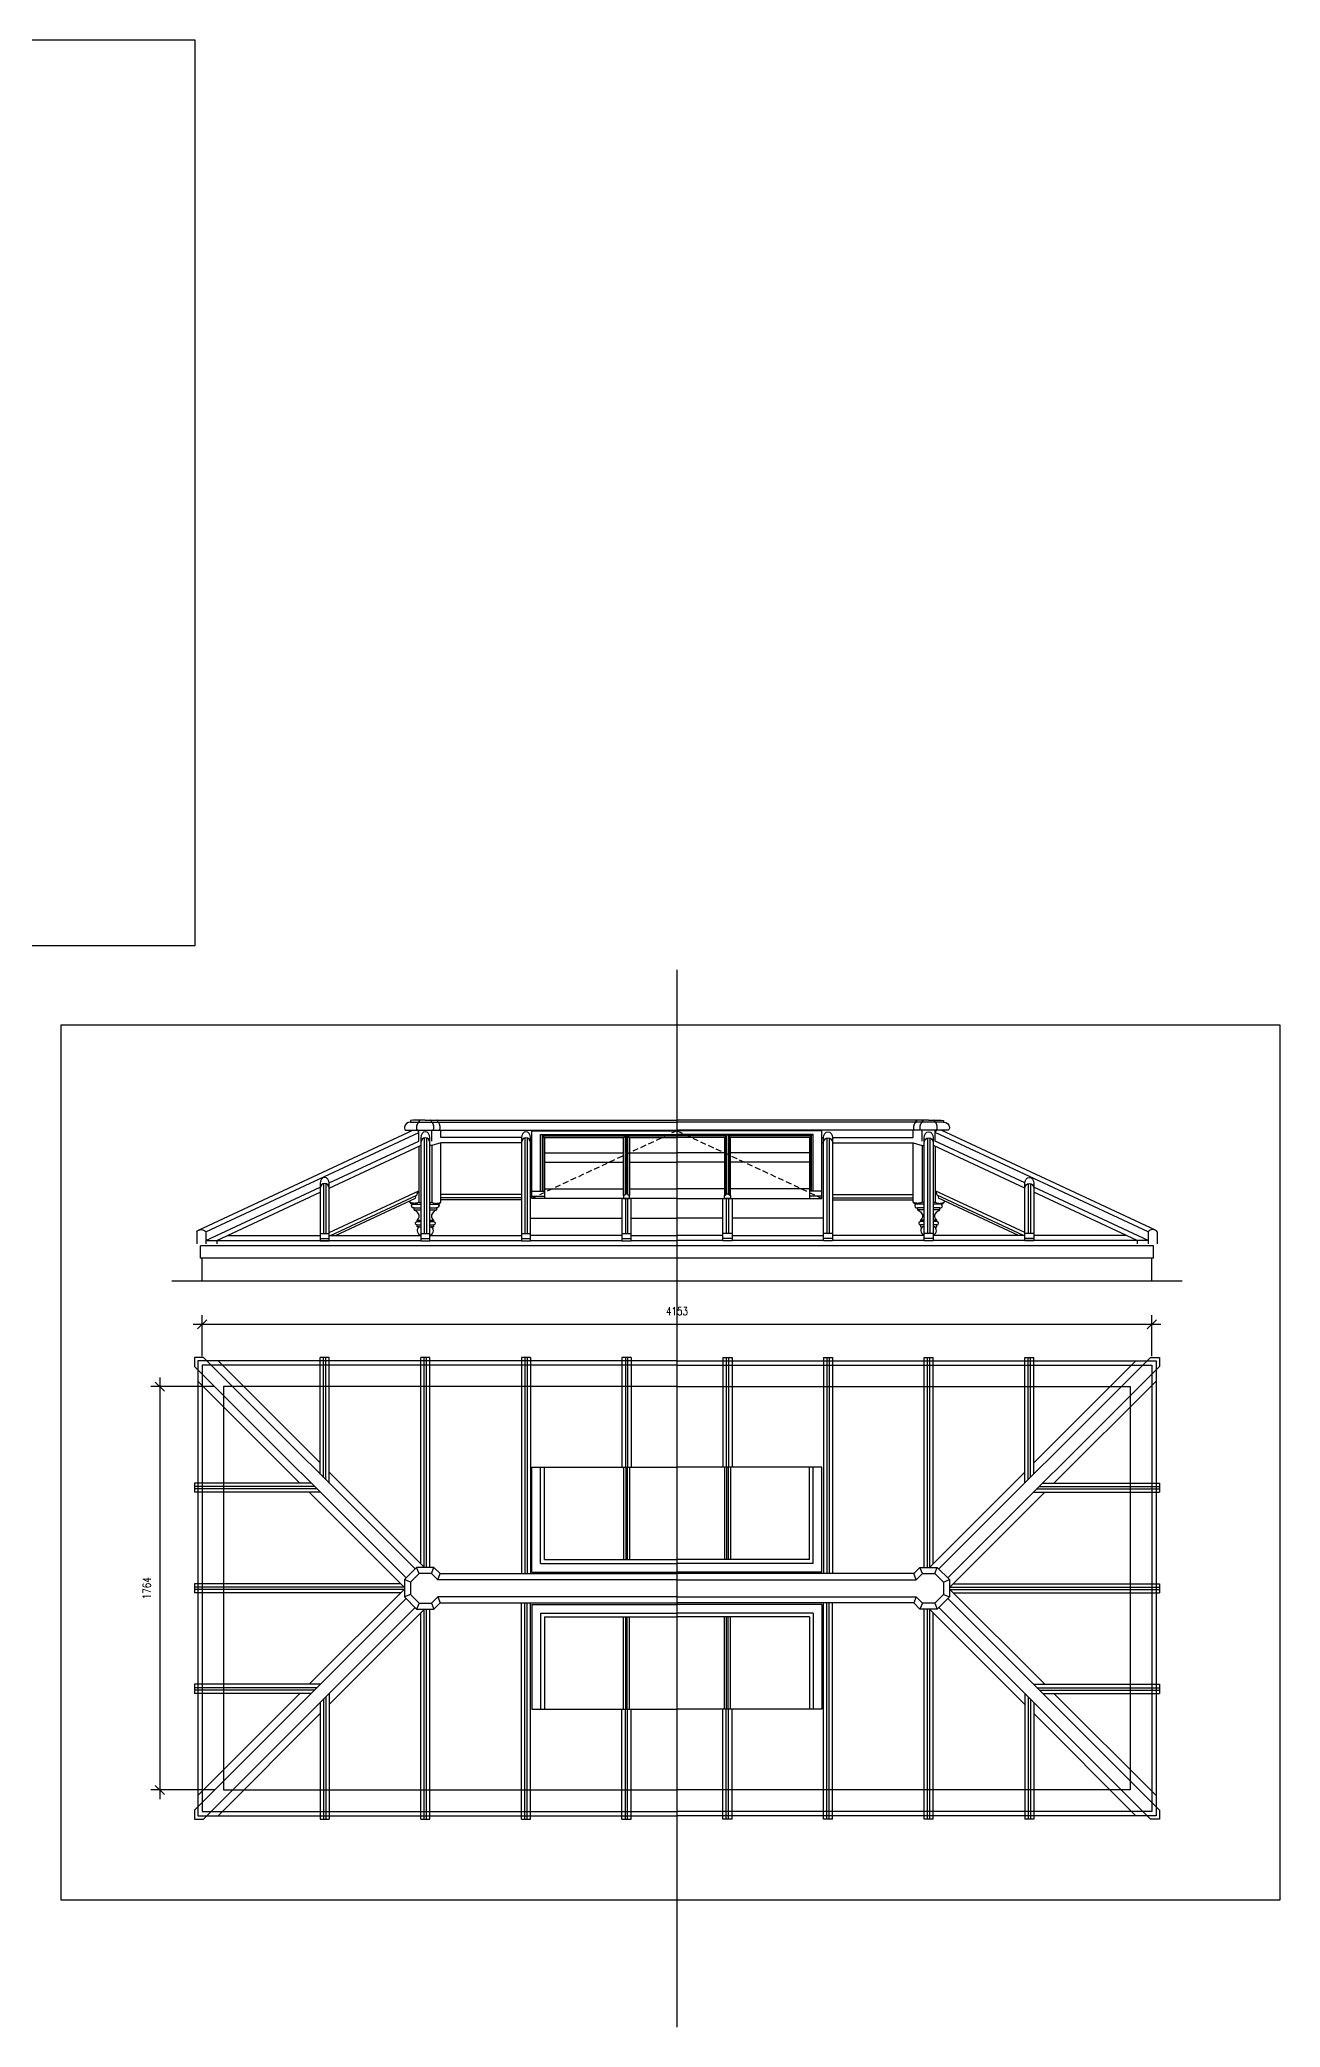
# Model space of a CAD drawing. Header units: millimetres. Extents: x -38686 to 870903, y -23218 to 232707.
# Drawn here: x 24158 to 29584, y 17180 to 25874 of the extents above; entities that cross this region are included whole.
import ezdxf

# ---------------------------------------------------------------- set-up
doc = ezdxf.new("R2010")
doc.units = ezdxf.units.MM
doc.header["$LTSCALE"] = 10
doc.header["$PDMODE"] = 35
doc.header["$PDSIZE"] = 50
doc.linetypes.add('Inset roof in Elevation$0$HIDDEN', pattern=[0.375, 0.25, -0.125])
doc.layers.add('40 - Detail Outline', color=142, linetype='Continuous')
doc.layers.add('Map', color=7, linetype='Continuous')
doc.styles.add('1-20', font='romans.shx', dxfattribs={"width": 0.8, "height": 35})
doc.dimstyles.new('1-20', dxfattribs={"dimtxt": 35, "dimasz": 40, "dimexe": 40, "dimexo": 40, "dimgap": 40, "dimtad": 1, "dimdec": 0, "dimzin": 0, "dimdsep": 46, "dimtxsty": '1-20', "dimblk": 'OBLIQUE', "dimcen": 40, "dimdle": 40, "dimclrd": 251, "dimclre": 251, "dimclrt": 251, "dimadec": 0, "dimazin": 0, "dimtfac": 1, "dimtdec": 0, "dimtix": 1, "dimtmove": 1, "dimatfit": 3, "dimfxl": 1, "dimtolj": 1, "dimtzin": 0, "dimlwd": 25, "dimarcsym": 0})

# ---------------------------------------------------------------- blocks, each defined once
blk = doc.blocks.new('_Oblique')
at = {"color": 0, "linetype": 'ByBlock', "lineweight": -2}
blk.add_line((-0.5, -0.5), (0.5, 0.5), dxfattribs=at)
blk = doc.blocks.new('*D2414')
at = {"layer": '40 - Detail Outline', "color": 251, "lineweight": -2, "ltscale": 10, "transparency": 16777216}
for p, q in [((24868.3, 20115.8), (24868.3, 20294.5)), ((29021.8, 20115.8), (29021.8, 20294.5))]:
    blk.add_line(p, q, dxfattribs=at)
at = {"layer": '40 - Detail Outline', "color": 251, "lineweight": 25, "ltscale": 10, "transparency": 16777216}
blk.add_line((24828.3, 20254.5), (29061.8, 20254.5), dxfattribs=at)
at = {"layer": 'Defpoints', "color": 0, "ltscale": 10, "transparency": 16777216}
for p in [(29021.8, 20254.5), (24868.3, 20075.8), (29021.8, 20075.8)]:
    blk.add_point(p, dxfattribs=at)
at = {"layer": '40 - Detail Outline', "color": 251, "lineweight": 25, "ltscale": 10, "transparency": 16777216, "xscale": 40, "yscale": 40, "zscale": 40, "rotation": 180}
blk.add_blockref('_Oblique', (24868.3, 20254.5), dxfattribs=at)
at = {"layer": '40 - Detail Outline', "color": 251, "lineweight": 25, "ltscale": 10, "transparency": 16777216, "xscale": 40, "yscale": 40, "zscale": 40}
blk.add_blockref('_Oblique', (29021.8, 20254.5), dxfattribs=at)
at = {"layer": '40 - Detail Outline', "color": 251, "ltscale": 10, "transparency": 16777216, "insert": (26945.1, 20312), "char_height": 35, "attachment_point": 5, "style": '1-20'}
blk.add_mtext('\\A1;4153', dxfattribs=at)
blk = doc.blocks.new('*D2415')
at = {"layer": '40 - Detail Outline', "color": 251, "lineweight": 25, "ltscale": 10, "transparency": 16777216}
blk.add_line((24683.4, 20021.8), (24683.4, 18177.8), dxfattribs=at)
at = {"layer": '40 - Detail Outline', "color": 251, "lineweight": -2, "ltscale": 10, "transparency": 16777216}
for p, q in [((24922.3, 19981.8), (24643.4, 19981.8)), ((24922.3, 18217.8), (24643.4, 18217.8))]:
    blk.add_line(p, q, dxfattribs=at)
at = {"layer": 'Defpoints', "color": 0, "ltscale": 10, "transparency": 16777216}
for p in [(24962.3, 19981.8), (24683.4, 18217.8), (24962.3, 18217.8)]:
    blk.add_point(p, dxfattribs=at)
at = {"layer": '40 - Detail Outline', "color": 251, "lineweight": 25, "ltscale": 10, "transparency": 16777216, "xscale": 40, "yscale": 40, "zscale": 40}
for p, rotation in [((24683.4, 19981.8), 90), ((24683.4, 18217.8), 270)]:
    blk.add_blockref('_Oblique', p, dxfattribs=dict(at, rotation=rotation))
at = {"layer": '40 - Detail Outline', "color": 251, "ltscale": 10, "transparency": 16777216, "insert": (24625.9, 19099.8), "char_height": 35, "attachment_point": 5, "rotation": 90, "style": '1-20'}
blk.add_mtext('\\A1;1764', dxfattribs=at)

msp = doc.modelspace()

# ---------------------------------------------------------------- linework, layer by layer
at = {"color": 8, "ltscale": 10}
for points in [[(25776.866, 21097.326), (25776.866, 21103.06)], [(25816.406, 21056.129), (25816.406, 21103.06)], [(25872.325, 21056.129), (25872.325, 21103.06)], [(25911.866, 21071.211), (25911.866, 21103.06)], [(27978.255, 21071.211), (27978.255, 21103.06)], [(28017.795, 21056.129), (28017.795, 21103.06)], [(28073.714, 21056.129), (28073.714, 21103.06)], [(28113.255, 21097.326), (28113.255, 21103.06)], [(24844.37, 20659.099), (24844.37, 20605.888)], [(24883.968, 20659.275), (24883.968, 20605.888)], [(24883.968, 20621.326), (24932.758, 20621.326), (24932.758, 20605.888)], [(24932.758, 20621.326), (25824.365, 20621.326)], [(25864.365, 20621.326), (26264.365, 20621.326)], [(26304.365, 20621.326), (26704.365, 20621.326)], [(26744.365, 20621.326), (26945.06, 20621.326)], [(27145.756, 20621.326), (26945.06, 20621.326)], [(27585.756, 20621.326), (27185.756, 20621.326)], [(28025.756, 20621.326), (27625.756, 20621.326)], [(28957.363, 20621.326), (28065.756, 20621.326)], [(29006.153, 20621.326), (28957.363, 20621.326), (28957.363, 20605.888)], [(29006.153, 20659.275), (29006.153, 20605.888)], [(29045.751, 20659.099), (29045.751, 20605.888)]]:
    msp.add_lwpolyline(points, dxfattribs=at)
for points in [[(24844.37, 20659.275, -0.50154074), (24883.968, 20659.275)], [(29045.751, 20659.275, 0.50154074), (29006.153, 20659.275)]]:
    msp.add_lwpolyline(points, format="xyb", dxfattribs=at)
at = {"layer": '40 - Detail Outline', "color": 8, "ltscale": 10}
for p, q in [((25839.365, 21070.004), (25839.365, 20651.936)), ((25849.365, 21070.004), (25849.365, 20651.936)), ((26264.365, 21071.211), (25911.866, 21071.211)), ((26279.365, 21070.004), (26279.365, 20651.936)), ((26289.365, 21070.004), (26289.365, 20651.936)), ((26310.865, 21071.211), (26304.365, 21071.211)), ((26365.865, 21071.756), (26365.865, 20805.515)), ((26365.865, 21071.756), (26711.365, 21071.756)), ((26737.365, 21071.756), (26945.06, 21071.756)), ((27152.756, 21071.756), (26945.06, 21071.756)), ((27524.256, 21071.756), (27178.756, 21071.756)), ((27524.256, 21071.756), (27524.256, 20805.515)), ((27579.256, 21071.211), (27585.756, 21071.211)), ((27600.756, 21070.004), (27600.756, 20651.936)), ((27610.756, 21070.004), (27610.756, 20651.936)), ((27625.756, 21071.211), (27978.255, 21071.211)), ((28040.756, 21070.004), (28040.756, 20651.936)), ((28050.756, 21070.004), (28050.756, 20651.936)), ((26365.865, 21004.68), (26711.365, 21004.68)), ((26365.865, 20963.544), (26711.365, 20963.544)), ((26737.365, 21004.68), (26945.06, 21004.68)), ((26737.365, 20963.544), (26945.06, 20963.544)), ((27152.756, 21004.68), (26945.06, 21004.68)), ((27152.756, 20963.544), (26945.06, 20963.544)), ((27524.256, 21004.68), (27178.756, 21004.68)), ((27524.256, 20963.544), (27178.756, 20963.544)), ((25399.365, 20870.119), (25399.365, 20651.936)), ((25409.365, 20870.119), (25409.365, 20651.936)), ((28480.756, 20870.119), (28480.756, 20651.936)), ((28490.756, 20870.119), (28490.756, 20651.936)), ((26310.865, 20837.393), (26365.865, 20837.393)), ((26310.865, 20815.079), (26365.865, 20815.079)), ((26719.365, 20805.515), (26719.365, 20651.936)), ((26729.365, 20805.515), (26729.365, 20651.936)), ((27160.756, 20805.515), (27160.756, 20651.936)), ((27170.756, 20805.515), (27170.756, 20651.936)), ((27579.256, 20837.393), (27524.256, 20837.393)), ((27579.256, 20815.079), (27524.256, 20815.079)), ((25795.366, 20764.58), (25824.365, 20764.58)), ((25795.366, 20754.58), (25824.365, 20754.58)), ((25808.116, 20710.08), (25824.365, 20710.08)), ((25808.116, 20703.58), (25824.365, 20703.58)), ((25864.365, 20764.58), (25893.366, 20764.58)), ((25864.365, 20754.58), (25893.366, 20754.58)), ((25864.365, 20710.08), (25880.616, 20710.08)), ((25864.365, 20703.58), (25880.616, 20703.58)), ((28025.756, 20764.58), (27996.755, 20764.58)), ((28025.756, 20754.58), (27996.755, 20754.58)), ((28025.756, 20710.08), (28009.505, 20710.08)), ((28025.756, 20703.58), (28009.505, 20703.58)), ((28094.755, 20764.58), (28065.756, 20764.58)), ((28094.755, 20754.58), (28065.756, 20754.58)), ((28082.005, 20710.08), (28065.756, 20710.08)), ((28082.005, 20703.58), (28065.756, 20703.58)), ((25384.365, 20651.936), (25424.365, 20651.936)), ((25384.365, 20629.622), (25424.365, 20629.622)), ((25808.116, 20689.58), (25824.365, 20689.58)), ((25818.116, 20680.58), (25824.365, 20680.58)), ((25824.365, 20651.936), (25864.365, 20651.936)), ((25824.365, 20629.622), (25864.365, 20629.622)), ((25864.365, 20689.58), (25880.616, 20689.58)), ((25864.365, 20680.58), (25870.616, 20680.58)), ((26264.365, 20651.936), (26304.365, 20651.936)), ((26264.365, 20629.622), (26304.365, 20629.622)), ((26704.365, 20651.936), (26744.365, 20651.936)), ((26704.365, 20629.622), (26744.365, 20629.622)), ((27185.756, 20651.936), (27145.756, 20651.936)), ((27185.756, 20629.622), (27145.756, 20629.622)), ((27625.756, 20651.936), (27585.756, 20651.936)), ((27625.756, 20629.622), (27585.756, 20629.622)), ((28025.756, 20689.58), (28009.505, 20689.58)), ((28025.756, 20680.58), (28019.505, 20680.58)), ((28065.756, 20651.936), (28025.756, 20651.936)), ((28065.756, 20629.622), (28025.756, 20629.622)), ((28082.005, 20689.58), (28065.756, 20689.58)), ((28072.005, 20680.58), (28065.756, 20680.58)), ((28505.756, 20651.936), (28465.756, 20651.936)), ((28505.756, 20629.622), (28465.756, 20629.622)), ((25384.365, 19599.146), (25384.365, 20109.657)), ((25399.365, 19584.146), (25399.365, 20109.657)), ((25409.365, 19574.146), (25409.365, 20109.657)), ((25424.365, 19559.146), (25424.365, 20109.657)), ((25824.365, 19208.067), (25824.365, 20109.657)), ((25839.365, 19191.331), (25839.365, 20109.657)), ((25849.365, 19191.331), (25849.365, 20109.657)), ((25864.365, 19191.331), (25864.365, 20109.657)), ((26264.365, 20109.657), (26264.365, 19163.831)), ((26279.365, 20109.657), (26279.365, 19163.831)), ((26289.365, 20109.657), (26289.365, 19163.831)), ((26304.365, 20109.657), (26304.365, 19163.831)), ((26704.365, 20109.657), (26704.365, 19629.244)), ((26719.365, 20109.657), (26719.365, 19629.244)), ((26729.365, 20109.657), (26729.365, 19629.244)), ((26744.365, 20109.657), (26744.365, 19629.244)), ((27145.756, 20109.657), (27145.756, 19629.244)), ((27160.756, 20109.657), (27160.756, 19629.244)), ((27170.756, 20109.657), (27170.756, 19629.244)), ((27185.756, 20109.657), (27185.756, 19629.244)), ((27585.756, 20109.657), (27585.756, 19163.831)), ((27600.756, 20109.657), (27600.756, 19163.831)), ((27610.756, 20109.657), (27610.756, 19163.831)), ((27625.756, 20109.657), (27625.756, 19163.831)), ((28025.756, 19191.331), (28025.756, 20109.657)), ((28040.756, 19191.331), (28040.756, 20109.657)), ((28050.756, 19191.331), (28050.756, 20109.657)), ((28065.756, 19208.067), (28065.756, 20109.657)), ((28465.756, 19559.146), (28465.756, 20109.657)), ((28480.756, 19574.146), (28480.756, 20109.657)), ((28490.756, 19584.146), (28490.756, 20109.657)), ((28505.756, 19599.146), (28505.756, 20109.657)), ((26310.865, 19170.331), (26310.865, 19629.244)), ((26348.865, 19208.331), (26348.865, 19629.244)), ((26365.865, 19225.331), (26365.865, 19629.244)), ((26711.365, 19629.244), (26711.365, 19225.331)), ((26720.901, 19629.244), (26720.901, 19225.331)), ((26727.829, 19629.244), (26727.829, 19225.331)), ((26737.365, 19629.244), (26737.365, 19225.331)), ((27152.756, 19629.244), (27152.756, 19225.331)), ((27162.292, 19629.244), (27162.292, 19225.331)), ((27169.22, 19629.244), (27169.22, 19225.331)), ((27178.756, 19629.244), (27178.756, 19225.331)), ((27524.256, 19225.331), (27524.256, 19629.244)), ((27541.256, 19208.331), (27541.256, 19629.244)), ((27579.256, 19170.331), (27579.256, 19629.244)), ((25345.05, 19559.831), (24834.539, 19559.831)), ((25360.05, 19544.831), (24834.539, 19544.831)), ((25370.05, 19534.831), (24834.539, 19534.831)), ((25385.05, 19519.831), (24834.539, 19519.831)), ((28505.071, 19519.831), (29055.582, 19519.831)), ((28520.071, 19534.831), (29055.582, 19534.831)), ((28530.071, 19544.831), (29055.582, 19544.831)), ((28545.071, 19559.831), (29055.582, 19559.831)), ((26365.865, 19225.331), (26945.06, 19225.331)), ((27524.256, 19225.331), (26945.06, 19225.331)), ((25779.865, 19126.547), (25752.865, 19137.731)), ((25817.648, 19164.331), (25806.464, 19191.331)), ((25871.082, 19164.331), (25882.265, 19191.331)), ((25898.582, 19136.831), (25909.765, 19163.831)), ((26945.06, 19136.831), (25898.582, 19136.831)), ((25909.765, 19163.831), (26945.06, 19163.831)), ((26310.865, 19170.331), (26945.06, 19170.331)), ((26348.865, 19208.331), (26945.06, 19208.331)), ((27541.256, 19208.331), (26945.06, 19208.331)), ((27579.256, 19170.331), (26945.06, 19170.331)), ((27980.355, 19163.831), (26945.06, 19163.831)), ((26945.06, 19136.831), (27991.539, 19136.831)), ((27991.539, 19136.831), (27980.355, 19163.831)), ((28019.039, 19164.331), (28007.855, 19191.331)), ((28072.473, 19164.331), (28083.656, 19191.331)), ((28110.256, 19126.547), (28137.256, 19137.731)), ((25736.128, 19119.831), (24834.539, 19119.831)), ((25752.865, 19104.831), (24834.539, 19104.831)), ((25752.865, 19094.831), (24834.539, 19094.831)), ((25736.128, 19079.831), (24834.539, 19079.831)), ((25779.865, 19073.114), (25752.865, 19061.93)), ((26945.06, 19062.831), (25898.582, 19062.831)), ((25898.582, 19062.831), (25909.765, 19035.831)), ((26945.06, 19062.831), (27991.539, 19062.831)), ((27991.539, 19062.831), (27980.355, 19035.831)), ((28110.256, 19073.114), (28137.256, 19061.93)), ((28137.256, 19104.831), (29055.582, 19104.831)), ((28137.256, 19094.831), (29055.582, 19094.831)), ((28153.993, 19119.831), (29055.582, 19119.831)), ((28153.993, 19079.831), (29055.582, 19079.831)), ((25817.648, 19035.331), (25806.464, 19008.331)), ((25824.365, 18090.004), (25824.365, 18991.594)), ((25839.365, 18090.004), (25839.365, 19008.331)), ((25849.365, 18090.004), (25849.365, 19008.331)), ((25864.365, 18090.004), (25864.365, 19008.331)), ((25871.082, 19035.331), (25882.265, 19008.331)), ((25909.765, 19035.831), (26945.06, 19035.831)), ((26264.365, 18090.004), (26264.365, 19035.831)), ((26279.365, 18090.004), (26279.365, 19035.831)), ((26289.365, 18090.004), (26289.365, 19035.831)), ((26304.365, 18090.004), (26304.365, 19035.831)), ((26310.865, 19029.331), (26945.06, 19029.331)), ((26310.865, 19029.331), (26310.865, 18570.418)), ((26348.865, 18991.331), (26945.06, 18991.331)), ((26348.865, 18991.331), (26348.865, 18570.418)), ((26365.865, 18974.331), (26945.06, 18974.331)), ((26365.865, 18974.331), (26365.865, 18570.418)), ((26711.365, 18570.418), (26711.365, 18974.331)), ((26720.901, 18570.418), (26720.901, 18974.331)), ((26727.829, 18570.418), (26727.829, 18974.331)), ((26737.365, 18570.418), (26737.365, 18974.331)), ((27980.355, 19035.831), (26945.06, 19035.831)), ((27579.256, 19029.331), (26945.06, 19029.331)), ((27541.256, 18991.331), (26945.06, 18991.331)), ((27524.256, 18974.331), (26945.06, 18974.331)), ((27152.756, 18570.418), (27152.756, 18974.331)), ((27162.292, 18570.418), (27162.292, 18974.331)), ((27169.22, 18570.418), (27169.22, 18974.331)), ((27178.756, 18570.418), (27178.756, 18974.331)), ((27524.256, 18974.331), (27524.256, 18570.418)), ((27541.256, 18991.331), (27541.256, 18570.418)), ((27579.256, 19029.331), (27579.256, 18570.418)), ((27585.756, 18090.004), (27585.756, 19035.831)), ((27600.756, 18090.004), (27600.756, 19035.831)), ((27610.756, 18090.004), (27610.756, 19035.831)), ((27625.756, 18090.004), (27625.756, 19035.831)), ((28019.039, 19035.331), (28007.855, 19008.331)), ((28025.756, 18090.004), (28025.756, 19008.331)), ((28040.756, 18090.004), (28040.756, 19008.331)), ((28050.756, 18090.004), (28050.756, 19008.331)), ((28065.756, 18090.004), (28065.756, 18991.594)), ((28072.473, 19035.331), (28083.656, 19008.331)), ((25385.05, 18679.831), (24834.539, 18679.831)), ((25370.05, 18664.831), (24834.539, 18664.831)), ((25360.05, 18654.831), (24834.539, 18654.831)), ((25345.05, 18639.831), (24834.539, 18639.831)), ((25399.365, 18615.515), (25399.365, 18090.004)), ((25409.365, 18625.515), (25409.365, 18090.004)), ((25424.365, 18640.515), (25424.365, 18090.004)), ((28465.756, 18640.515), (28465.756, 18090.004)), ((28480.756, 18625.515), (28480.756, 18090.004)), ((28490.756, 18615.515), (28490.756, 18090.004)), ((28505.071, 18679.831), (29055.582, 18679.831)), ((28520.071, 18664.831), (29055.582, 18664.831)), ((28530.071, 18654.831), (29055.582, 18654.831)), ((28545.071, 18639.831), (29055.582, 18639.831)), ((25384.365, 18600.515), (25384.365, 18090.004)), ((26704.365, 18090.004), (26704.365, 18570.418)), ((26719.365, 18090.004), (26719.365, 18570.418)), ((26729.365, 18090.004), (26729.365, 18570.418)), ((26744.365, 18090.004), (26744.365, 18570.418)), ((27145.756, 18090.004), (27145.756, 18570.418)), ((27160.756, 18090.004), (27160.756, 18570.418)), ((27170.756, 18090.004), (27170.756, 18570.418)), ((27185.756, 18090.004), (27185.756, 18570.418)), ((28505.756, 18600.515), (28505.756, 18090.004))]:
    msp.add_line(p, q, dxfattribs=at)
at = {"layer": '40 - Detail Outline', "color": 8}
for p in [(25844.365, 21103.06), (28045.756, 21103.06)]:
    msp.add_line(p, (26945.06, 21103.06), dxfattribs=at)
at = {"layer": '40 - Detail Outline', "color": 8, "ltscale": 10}
for points in [[(26945.06, 21804.812), (26945.06, 17179.606)], [(24852.685, 20666.374), (25789.162, 21103.06)], [(24883.968, 20659.275), (25816.406, 21094.078)], [(25424.305, 20873.289), (25816.406, 21056.129)], [(25824.365, 21071.211), (25824.365, 20620.058), (25864.365, 20620.058), (25864.365, 21071.211)], [(26264.365, 21048.716), (25911.866, 21048.716), (25872.325, 21036.265), (25864.366, 21036.265)], [(26264.365, 21071.211), (26264.365, 20620.058), (26304.365, 20620.058), (26304.365, 21071.211)], [(26310.865, 21048.716), (26304.365, 21048.716)], [(26945.06, 20805.515), (26310.865, 20805.515), (26310.865, 21101.035), (26945.06, 21101.035)], [(26348.865, 20837.393), (26348.865, 21085.306), (26945.06, 21085.306)], [(26356.329, 20837.393), (26356.329, 21080.338), (26720.901, 21080.338), (26720.901, 20823.642)], [(26359.15, 20837.393), (26359.15, 21079.146), (26718.08, 21079.146), (26718.08, 20823.642)], [(26727.829, 20823.642), (26727.829, 21080.338), (26945.06, 21080.338)], [(26730.65, 20823.642), (26730.65, 21079.146), (26945.06, 21079.146)], [(26945.06, 20805.515), (27579.256, 20805.515), (27579.256, 21101.035), (26945.06, 21101.035)], [(27541.256, 20837.393), (27541.256, 21085.306), (26945.06, 21085.306)], [(27162.292, 20823.642), (27162.292, 21080.338), (26945.06, 21080.338)], [(27159.471, 20823.642), (27159.471, 21079.146), (26945.06, 21079.146)], [(27533.792, 20837.393), (27533.792, 21080.338), (27169.22, 21080.338), (27169.22, 20823.642)], [(27530.971, 20837.393), (27530.971, 21079.146), (27172.041, 21079.146), (27172.041, 20823.642)], [(27579.256, 21048.716), (27585.756, 21048.716)], [(27625.756, 21071.211), (27625.756, 20620.058), (27585.756, 20620.058), (27585.756, 21071.211)], [(27625.756, 21048.716), (27978.255, 21048.716), (28017.795, 21036.265), (28025.755, 21036.265)], [(28065.756, 21071.211), (28065.756, 20620.058), (28025.756, 20620.058), (28025.756, 21071.211)], [(29006.153, 20659.275), (28073.714, 21094.078)], [(28465.816, 20873.289), (28073.714, 21056.129)], [(29037.435, 20666.374), (28100.959, 21103.06)], [(25424.305, 20850.538), (25822.597, 21036.265)], [(25816.406, 21033.378), (25816.406, 20790.58)], [(25824.365, 21036.265), (25822.597, 21036.265)], [(25872.325, 21036.265), (25872.325, 20790.58)], [(28017.795, 21036.265), (28017.795, 20790.58)], [(28065.756, 21036.265), (28067.523, 21036.265)], [(28465.816, 20850.538), (28067.523, 21036.265)], [(28073.714, 21033.378), (28073.714, 20790.58)], [(25384.365, 20871.326), (25384.365, 20620.058), (25424.365, 20620.058), (25424.365, 20871.326)], [(28505.756, 20871.326), (28505.756, 20620.058), (28465.756, 20620.058), (28465.756, 20871.326)], [(24883.968, 20621.326), (25384.365, 20854.665)], [(24932.758, 20621.326), (25384.365, 20831.913)], [(25424.365, 20655.976), (25816.406, 20838.788)], [(25429.179, 20643.481), (25806.694, 20819.52)], [(25451.762, 20643.481), (25800.728, 20806.206)], [(25790.366, 20780.58), (25824.365, 20780.58)], [(26264.365, 20822.322), (25911.866, 20822.322)], [(26264.365, 20808.322), (25911.866, 20808.322)], [(26264.365, 20798.322), (25911.866, 20798.322)], [(26365.865, 20847.142), (26711.365, 20847.142)], [(26704.365, 20805.515), (26704.365, 20620.058), (26744.365, 20620.058), (26744.365, 20805.515)], [(26737.365, 20847.142), (26945.06, 20847.142)], [(27152.756, 20847.142), (26945.06, 20847.142)], [(27185.756, 20805.515), (27185.756, 20620.058), (27145.756, 20620.058), (27145.756, 20805.515)], [(27524.256, 20847.142), (27178.756, 20847.142)], [(27625.756, 20822.322), (27978.255, 20822.322)], [(27625.756, 20808.322), (27978.255, 20808.322)], [(27625.756, 20798.322), (27978.255, 20798.322)], [(28099.755, 20780.58), (28065.756, 20780.58)], [(28465.756, 20655.976), (28073.714, 20838.788)], [(28460.942, 20643.481), (28083.426, 20819.52)], [(28438.358, 20643.481), (28089.393, 20806.206)], [(29006.153, 20621.326), (28505.756, 20854.665)], [(28957.363, 20621.326), (28505.756, 20831.913)], [(26304.365, 20719.251), (26704.365, 20719.251)], [(26744.365, 20719.251), (26945.06, 20719.251)], [(27145.756, 20719.251), (26945.06, 20719.251)], [(27585.756, 20719.251), (27185.756, 20719.251)], [(24980.27, 20643.481), (25384.365, 20643.481)], [(25424.365, 20643.481), (25824.365, 20643.481)], [(25864.365, 20643.481), (26264.365, 20643.481)], [(26704.365, 20643.481), (26304.365, 20643.481)], [(26744.365, 20643.481), (26945.06, 20643.481)], [(27145.756, 20643.481), (26945.06, 20643.481)], [(27185.756, 20643.481), (27585.756, 20643.481)], [(28025.756, 20643.481), (27625.756, 20643.481)], [(28465.756, 20643.481), (28065.756, 20643.481)], [(28909.85, 20643.481), (28505.756, 20643.481)], [(29029.186, 20598.427), (24860.935, 20598.427)], [(24860.935, 20543.496), (24860.935, 20598.427)], [(29029.186, 20543.496), (24860.935, 20543.496)], [(24868.348, 20443.496), (24868.348, 20542.548)], [(29021.773, 20443.496), (29021.773, 20542.548)], [(29029.186, 20543.496), (29029.186, 20598.427)], [(29154.821, 20443.496), (24735.3, 20443.496)], [(24873.854, 20109.657), (24834.539, 20109.657), (24834.539, 20070.342)], [(26945.06, 20094.657), (24849.539, 20094.657), (24849.539, 18105.004), (26945.06, 18105.004)], [(24873.854, 20109.657), (25799.322, 19184.189)], [(24937.775, 20094.657), (25384.365, 19648.067)], [(25424.365, 20109.657), (25384.365, 20109.657)], [(25864.365, 20109.657), (25824.365, 20109.657)], [(26304.365, 20109.657), (26264.365, 20109.657)], [(26744.365, 20109.657), (26704.365, 20109.657)], [(26945.06, 20094.657), (29040.582, 20094.657), (29040.582, 18105.004), (26945.06, 18105.004)], [(27145.756, 20109.657), (27185.756, 20109.657)], [(27585.756, 20109.657), (27625.756, 20109.657)], [(28025.756, 20109.657), (28065.756, 20109.657)], [(29016.267, 20109.657), (28090.798, 19184.189)], [(28465.756, 20109.657), (28505.756, 20109.657)], [(28952.345, 20094.657), (28505.756, 19648.067)], [(29016.267, 20109.657), (29055.582, 20109.657), (29055.582, 20070.342)], [(24834.539, 20070.342), (25760.007, 19144.873)], [(24849.539, 20006.42), (25296.128, 19559.831)], [(26945.06, 20075.847), (24868.348, 20075.847), (24868.348, 18123.814), (26945.06, 18123.814)], [(26945.06, 20075.847), (29021.773, 20075.847), (29021.773, 18123.814), (26945.06, 18123.814)], [(29055.582, 20070.342), (28130.114, 19144.873)], [(29040.582, 20006.42), (28593.993, 19559.831)], [(26945.06, 19981.847), (24962.348, 19981.847), (24962.348, 18217.814), (26945.06, 18217.814)], [(26945.06, 19981.847), (28927.773, 19981.847), (28927.773, 18217.814), (26945.06, 18217.814)], [(25424.365, 19608.067), (25841.102, 19191.331)], [(26310.865, 19629.244), (26945.06, 19629.244)], [(27579.256, 19629.244), (26945.06, 19629.244)], [(28465.756, 19608.067), (28049.019, 19191.331)], [(24834.539, 19559.831), (24834.539, 19519.831)], [(25336.128, 19519.831), (25752.865, 19103.094)], [(28553.993, 19519.831), (28137.256, 19103.094)], [(29055.582, 19559.831), (29055.582, 19519.831)], [(25909.765, 19163.831), (25882.265, 19191.331), (25806.464, 19191.331), (25752.865, 19137.731), (25752.865, 19061.93), (25806.464, 19008.331), (25882.265, 19008.331), (25909.765, 19035.831)], [(25898.582, 19136.831), (25871.082, 19164.331), (25817.648, 19164.331), (25779.865, 19126.547), (25779.865, 19073.114), (25817.648, 19035.331), (25871.082, 19035.331), (25898.582, 19062.831)], [(27980.355, 19163.831), (28007.855, 19191.331), (28083.656, 19191.331), (28137.256, 19137.731), (28137.256, 19061.93), (28083.656, 19008.331), (28007.855, 19008.331), (27980.355, 19035.831)], [(27991.539, 19136.831), (28019.039, 19164.331), (28072.473, 19164.331), (28110.256, 19126.547), (28110.256, 19073.114), (28072.473, 19035.331), (28019.039, 19035.331), (27991.539, 19062.831)], [(24834.539, 19119.831), (24834.539, 19079.831)], [(24834.539, 18129.32), (25760.007, 19054.788)], [(25336.128, 18679.831), (25752.865, 19096.567)], [(29055.582, 18129.32), (28130.114, 19054.788)], [(28553.993, 18679.831), (28137.256, 19096.567)], [(29055.582, 19119.831), (29055.582, 19079.831)], [(24873.854, 18090.004), (25799.322, 19015.473)], [(25424.365, 18591.594), (25841.102, 19008.331)], [(28465.756, 18591.594), (28049.019, 19008.331)], [(29016.267, 18090.004), (28090.798, 19015.473)], [(24834.539, 18679.831), (24834.539, 18639.831)], [(24849.539, 18193.241), (25296.128, 18639.831)], [(29040.582, 18193.241), (28593.993, 18639.831)], [(29055.582, 18679.831), (29055.582, 18639.831)], [(24937.775, 18105.004), (25384.365, 18551.594)], [(26310.865, 18570.418), (26945.06, 18570.418)], [(27579.256, 18570.418), (26945.06, 18570.418)], [(28952.345, 18105.004), (28505.756, 18551.594)], [(24834.539, 18129.32), (24834.539, 18090.004), (24873.854, 18090.004)], [(25384.365, 18090.004), (25424.365, 18090.004)], [(25824.365, 18090.004), (25864.365, 18090.004)], [(26264.365, 18090.004), (26304.365, 18090.004)], [(26704.365, 18090.004), (26744.365, 18090.004)], [(27185.756, 18090.004), (27145.756, 18090.004)], [(27625.756, 18090.004), (27585.756, 18090.004)], [(28065.756, 18090.004), (28025.756, 18090.004)], [(28505.756, 18090.004), (28465.756, 18090.004)], [(29055.582, 18129.32), (29055.582, 18090.004), (29016.267, 18090.004)]]:
    msp.add_lwpolyline(points, dxfattribs=at)
at = {"layer": '40 - Detail Outline', "color": 8, "linetype": 'Continuous'}
for points in [[(25844.365, 21147.06), (25789.365, 21147.06), (25780.76, 21146.154, 0.38381895), (25779.865, 21145.16), (25779.865, 21140.036, -0.40218651), (25778.906, 21139.037, 0.34431903), (25753.105, 21117.108, 0.4750438), (25764.555, 21103.06), (25844.365, 21103.06)], [(28045.756, 21147.06), (28100.756, 21147.06), (28109.36, 21146.154, -0.38381895), (28110.256, 21145.16), (28110.256, 21140.036, 0.40218651), (28111.215, 21139.037, -0.34431903), (28137.015, 21117.108, -0.4750438), (28125.566, 21103.06), (28045.756, 21103.06)]]:
    msp.add_lwpolyline(points, format="xyb", dxfattribs=at)
at = {"layer": '40 - Detail Outline', "color": 8}
for points in [[(25778.906, 21139.037), (25844.365, 21139.037)], [(25844.365, 21139.037), (26945.06, 21139.037)], [(28045.756, 21139.037), (26945.06, 21139.037)], [(28111.215, 21139.037), (28045.756, 21139.037)]]:
    msp.add_lwpolyline(points, dxfattribs=at)
at = {"layer": '40 - Detail Outline', "color": 8, "linetype": 'Continuous'}
for points in [[(25844.365, 21147.06), (26945.06, 21147.06)], [(28045.756, 21147.06), (26945.06, 21147.06)]]:
    msp.add_lwpolyline(points, dxfattribs=at)
at = {"layer": '40 - Detail Outline', "color": 8, "ltscale": 10}
for points in [[(25864.365, 20780.58), (25898.366, 20780.58, 0.07456431), (25903.694, 20781.379, 0.08516564), (25907.912, 20783.509, 0.10624137), (25910.912, 20786.919, 0.12816243), (25911.866, 20790.58), (25911.866, 21048.716)], [(26348.865, 21085.306, -0.27950849), (26356.329, 21080.338), (26359.15, 21079.146, 0.21968065), (26365.865, 21071.756)], [(26711.365, 20818.618), (26711.365, 21071.756, 0.21968065), (26718.08, 21079.146), (26720.901, 21080.338, -1), (26727.829, 21080.338), (26730.65, 21079.146, 0.21968065), (26737.365, 21071.756), (26737.365, 20818.618)], [(27178.756, 20818.618), (27178.756, 21071.756, -0.21968065), (27172.041, 21079.146), (27169.22, 21080.338, 1), (27162.292, 21080.338), (27159.471, 21079.146, -0.21968065), (27152.756, 21071.756), (27152.756, 20818.618)], [(27541.256, 21085.306, 0.27950849), (27533.792, 21080.338), (27530.971, 21079.146, -0.21968065), (27524.256, 21071.756)], [(28025.756, 20780.58), (27991.755, 20780.58, -0.07456431), (27986.427, 20781.379, -0.08516564), (27982.209, 20783.509, -0.10624137), (27979.209, 20786.919, -0.12816243), (27978.255, 20790.58), (27978.255, 21048.716)], [(25776.866, 20795.079), (25776.866, 20790.58, 0.12816243), (25777.82, 20786.919, 0.10624137), (25780.82, 20783.509, 0.08516564), (25785.038, 20781.379, 0.07456431), (25790.366, 20780.58), (25824.365, 20780.58)], [(25816.406, 20790.58, -0.21929918), (25815.399, 20788.393, -0.09200241), (25810.616, 20785.631, -0.04870642), (25804.724, 20784.17, -0.03642133), (25796.636, 20783.58, -0.03642133), (25788.548, 20784.17, -0.04870642), (25782.656, 20785.631, -0.09200241), (25777.874, 20788.393, -0.21929918), (25776.866, 20790.58)], [(25824.365, 20642.351, -0.31287795), (25810.616, 20664.08, -0.26299272), (25818.116, 20680.58), (25808.116, 20680.58), (25808.116, 20689.58, -0.96428571), (25808.116, 20703.58), (25808.116, 20710.08, 0.52039237), (25808.116, 20746.08, 0.10861707), (25795.366, 20754.58), (25795.366, 20764.58), (25790.366, 20764.58, -0.75), (25790.366, 20780.58)], [(25816.406, 20790.58, 0.26257836), (25817.542, 20788.567, 0.07239786), (25824.365, 20785.69)], [(25864.365, 20785.689, 0.07241773), (25871.19, 20788.567, 0.26257836), (25872.325, 20790.58)], [(25864.365, 20780.58), (25898.366, 20780.58, -0.75), (25898.366, 20764.58), (25893.366, 20764.58), (25893.366, 20754.58, 0.10861707), (25880.616, 20746.08, 0.52039237), (25880.616, 20710.08), (25880.616, 20703.58, -0.96428571), (25880.616, 20689.58), (25880.616, 20680.58), (25870.616, 20680.58, -0.26299272), (25878.116, 20664.08, -0.31290393), (25864.365, 20642.351, -0.31290393)], [(25872.325, 20790.58, 0.21929918), (25873.333, 20788.393, 0.09200241), (25878.116, 20785.631, 0.04870642), (25884.008, 20784.17, 0.03642133), (25892.096, 20783.58, 0.03642133), (25900.183, 20784.17, 0.04870642), (25906.075, 20785.631, 0.09200241), (25910.858, 20788.393, 0.21929918), (25911.866, 20790.58)], [(28017.795, 20790.58, -0.21929918), (28016.788, 20788.393, -0.09200241), (28012.005, 20785.631, -0.04870642), (28006.113, 20784.17, -0.03642133), (27998.025, 20783.58, -0.03642133), (27989.937, 20784.17, -0.04870642), (27984.045, 20785.631, -0.09200241), (27979.263, 20788.393, -0.21929918), (27978.255, 20790.58)], [(28025.756, 20780.58), (27991.755, 20780.58, 0.75), (27991.755, 20764.58), (27996.755, 20764.58), (27996.755, 20754.58, -0.10861707), (28009.505, 20746.08, -0.52039237), (28009.505, 20710.08), (28009.505, 20703.58, 0.96428571), (28009.505, 20689.58), (28009.505, 20680.58), (28019.505, 20680.58, 0.26299272), (28012.005, 20664.08, 0.31290393), (28025.756, 20642.351, 0.31290393)], [(28025.756, 20785.689, -0.07241773), (28018.931, 20788.567, -0.26257836), (28017.795, 20790.58)], [(28113.255, 20795.079), (28113.255, 20790.58, -0.12816243), (28112.301, 20786.919, -0.10624137), (28109.301, 20783.509, -0.08516564), (28105.083, 20781.379, -0.07456431), (28099.755, 20780.58), (28065.756, 20780.58)], [(28073.714, 20790.58, -0.26257836), (28072.579, 20788.567, -0.07239786), (28065.756, 20785.69)], [(28065.756, 20642.351, 0.31287795), (28079.505, 20664.08, 0.26299272), (28072.005, 20680.58), (28082.005, 20680.58), (28082.005, 20689.58, 0.96428571), (28082.005, 20703.58), (28082.005, 20710.08, -0.52039237), (28082.005, 20746.08, -0.10861707), (28094.755, 20754.58), (28094.755, 20764.58), (28099.755, 20764.58, 0.75), (28099.755, 20780.58)], [(28073.714, 20790.58, 0.21929918), (28074.722, 20788.393, 0.09200241), (28079.505, 20785.631, 0.04870642), (28085.397, 20784.17, 0.03642133), (28093.485, 20783.58, 0.03642133), (28101.572, 20784.17, 0.04870642), (28107.464, 20785.631, 0.09200241), (28112.247, 20788.393, 0.21929918), (28113.255, 20790.58)]]:
    msp.add_lwpolyline(points, format="xyb", dxfattribs=at)
at = {"layer": '40 - Detail Outline', "color": 8, "linetype": 'Inset roof in Elevation$0$HIDDEN', "ltscale": 10}
for points in [[(26945.06, 21100.711), (26944.365, 21101.035), (26310.865, 20805.515)], [(26945.06, 21100.711), (26945.756, 21101.035), (27579.256, 20805.515)]]:
    msp.add_lwpolyline(points, dxfattribs=at)
at = {"layer": '40 - Detail Outline', "color": 8, "ltscale": 10}
for points in [[(26718.08, 20823.642, -0.33264125), (26711.365, 20818.618), (26711.365, 20805.515), (26737.365, 20805.515), (26737.365, 20818.618, -0.33264125), (26730.65, 20823.642), (26727.829, 20823.642, 0.57735027), (26720.901, 20823.642)], [(27172.041, 20823.642, 0.33264125), (27178.756, 20818.618), (27178.756, 20805.515), (27152.756, 20805.515), (27152.756, 20818.618, 0.33264125), (27159.471, 20823.642), (27162.292, 20823.642, -0.57735027), (27169.22, 20823.642)]]:
    msp.add_lwpolyline(points, format="xyb", close=True, dxfattribs=at)
for centre, radius, start, end in [((25798.773, 21086.403), 19.231, 23.5232127, 60.0136098), ((28091.347, 21086.403), 19.231, 119.9863902, 156.4767873), ((25784.747, 20815.82), 18.65, 328.9689175, 6.4839059), ((25840.445, 20814.59), 34.109, 134.810292, 171.6901165), ((28049.675, 20814.59), 34.109, 8.3098835, 45.189708), ((28105.374, 20815.82), 18.65, 173.5160941, 211.0310825)]:
    msp.add_arc(centre, radius, start, end, dxfattribs=at)
for centre, major_axis, ratio, start_param, end_param in [((25844.365, 21071.211), (0, 25.297), 0.79060048, 4.71238898, 7.85398163), ((25844.365, 21048.716), (0, -21.986), 0.90966331, 1.57079633, 4.71238898), ((26284.365, 21071.211), (0, 25.297), 0.79060048, 4.71238898, 7.85398163), ((26284.365, 21048.716), (0, -21.986), 0.90966331, 1.57079633, 4.71238898), ((25404.365, 20871.326), (0, 25.297), 0.79060048, 4.71238898, 7.85398163), ((25404.365, 20848.831), (0, -21.986), 0.90966331, 1.57079633, 4.71238898)]:
    msp.add_ellipse(centre, major_axis=major_axis, ratio=ratio, start_param=start_param, end_param=end_param, dxfattribs=at)
at = {"layer": '40 - Detail Outline', "color": 8, "ltscale": 10, "extrusion": (0, 0, -1)}
for centre, major_axis, ratio, start_param, end_param in [((27605.756, 21071.211), (0, 25.297), 0.79060048, 4.71238898, 7.85398163), ((27605.756, 21048.716), (0, -21.986), 0.90966331, 1.57079633, 4.71238898), ((28045.756, 21071.211), (0, 25.297), 0.79060048, 4.71238898, 7.85398163), ((28045.756, 21048.716), (0, -21.986), 0.90966331, 1.57079633, 4.71238898), ((28485.756, 20871.326), (0, 25.297), 0.79060048, 4.71238898, 7.85398163), ((28485.756, 20848.831), (0, -21.986), 0.90966331, 1.57079633, 4.71238898)]:
    msp.add_ellipse(centre, major_axis=major_axis, ratio=ratio, start_param=start_param, end_param=end_param, dxfattribs=at)
at = {"layer": '40 - Detail Outline', "color": 8, "linetype": 'Continuous'}
for points in [[(25811.524, 21103.06), (25809.303, 21103.06), (25807.899, 21107.365), (25806.496, 21111.669), (25806.944, 21117.108), (25808.678, 21138.151), (25817.264, 21139.037), (25817.648, 21139.077), (25817.648, 21140.036), (25817.648, 21142.598), (25817.648, 21145.16), (25817.648, 21146.06), (25818.006, 21146.154), (25819.727, 21146.607), (25821.448, 21147.06)], [(25877.205, 21103.06), (25879.427, 21103.06), (25880.83, 21107.365), (25882.233, 21111.669), (25881.785, 21117.108), (25880.052, 21138.151), (25871.465, 21139.037), (25871.081, 21139.077), (25871.081, 21140.036), (25871.081, 21142.598), (25871.081, 21145.16), (25871.081, 21146.06), (25870.723, 21146.154), (25869.002, 21146.607), (25867.281, 21147.06)], [(25904.705, 21103.06), (25906.927, 21103.06), (25908.33, 21107.365), (25909.733, 21111.669), (25909.285, 21117.108), (25907.552, 21138.151), (25898.965, 21139.037), (25898.581, 21139.077), (25898.581, 21140.036), (25898.581, 21142.598), (25898.581, 21145.16), (25898.581, 21146.06), (25898.223, 21146.154), (25896.502, 21146.607), (25894.781, 21147.06)], [(27985.415, 21103.06), (27983.194, 21103.06), (27981.791, 21107.365), (27980.387, 21111.669), (27980.835, 21117.108), (27982.569, 21138.151), (27991.156, 21139.037), (27991.539, 21139.077), (27991.539, 21140.036), (27991.539, 21142.598), (27991.539, 21145.16), (27991.539, 21146.06), (27991.897, 21146.154), (27993.618, 21146.607), (27995.339, 21147.06)], [(28012.915, 21103.06), (28010.694, 21103.06), (28009.291, 21107.365), (28007.887, 21111.669), (28008.335, 21117.108), (28010.069, 21138.151), (28018.656, 21139.037), (28019.039, 21139.077), (28019.039, 21140.036), (28019.039, 21142.598), (28019.039, 21145.16), (28019.039, 21146.06), (28019.397, 21146.154), (28021.118, 21146.607), (28022.839, 21147.06)], [(28078.597, 21103.06), (28080.818, 21103.06), (28082.221, 21107.365), (28083.625, 21111.669), (28083.177, 21117.108), (28081.443, 21138.151), (28072.856, 21139.037), (28072.473, 21139.077), (28072.473, 21140.036), (28072.473, 21142.598), (28072.473, 21145.16), (28072.473, 21146.06), (28072.115, 21146.154), (28070.394, 21146.607), (28068.673, 21147.06)]]:
    msp.add_rational_spline(points, [1, 0.903262169747, 1, 0.903262169747, 1, 0.788020204157, 1, 0.721534869367, 1, 1, 1, 0.743197411367, 1, 1, 1], degree=2, knots=[0, 0, 0, 0.88696815, 0.88696815, 1.7739363, 1.7739363, 3.10035583, 3.10035583, 4.62991534, 4.62991534, 5.62991534, 5.62991534, 7.09583473, 7.09583473, 8.09583473, 8.09583473, 8.09583473], dxfattribs=at)
at = {"layer": 'Map', "color": 6, "ltscale": 10}
msp.add_lwpolyline([(20635.132, 25873.676), (24836.912, 25873.676), (24836.912, 21910.089), (20635.132, 21910.089)], close=True, dxfattribs=at)
at = {"layer": 'Map', "color": 2, "ltscale": 10}
msp.add_lwpolyline([(29583.53, 21563.11), (24250.277, 21563.11), (24250.277, 17736.543), (29583.53, 17736.543)], close=True, dxfattribs=at)

# ---------------------------------------------------------------- dimensions: what is measured, and where the dimension line sits
at = {"layer": '40 - Detail Outline', "ltscale": 10}
dim = msp.add_linear_dim(base=(29021.773, 20254.527), p1=(24868.348, 20075.847), p2=(29021.773, 20075.847), dimstyle='1-20', dxfattribs=at)
dim.commit()
dim.dimension.update_dxf_attribs({"geometry": '*D2414', "text_midpoint": (26945.06, 20312.027)})
dim = msp.add_linear_dim(base=(24683.377, 18217.814), p1=(24962.348, 19981.847), p2=(24962.348, 18217.814), angle=90, dimstyle='1-20', dxfattribs=at)
dim.commit()
dim.dimension.update_dxf_attribs({"geometry": '*D2415', "text_midpoint": (24625.877, 19099.831)})

doc.saveas('drawing.dxf')
